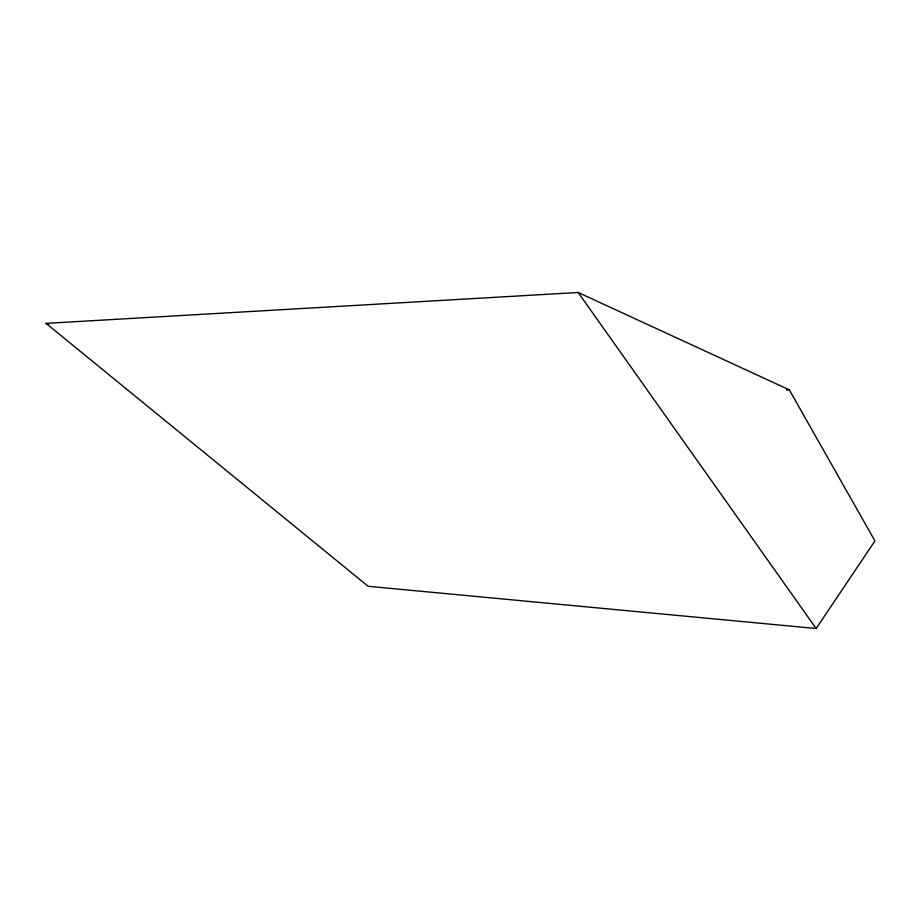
<?xml version="1.0" encoding="UTF-8"?>
<svg xmlns="http://www.w3.org/2000/svg" width="921" height="921" viewBox="0 0 921 921"><rect width="100%" height="100%" fill="white"/><g stroke="black" fill="none" stroke-linecap="round" stroke-linejoin="round"><path stroke-width="1.38" d="M816.156 628.513L874.95 540.938L789.297 389.848L578.158 292.487L46.05 323.375L368.112 586.286L816.156 628.513L578.158 292.487M786.419 389.871L789.297 389.848M46.05 323.375L48.732 324.388"/></g></svg>
